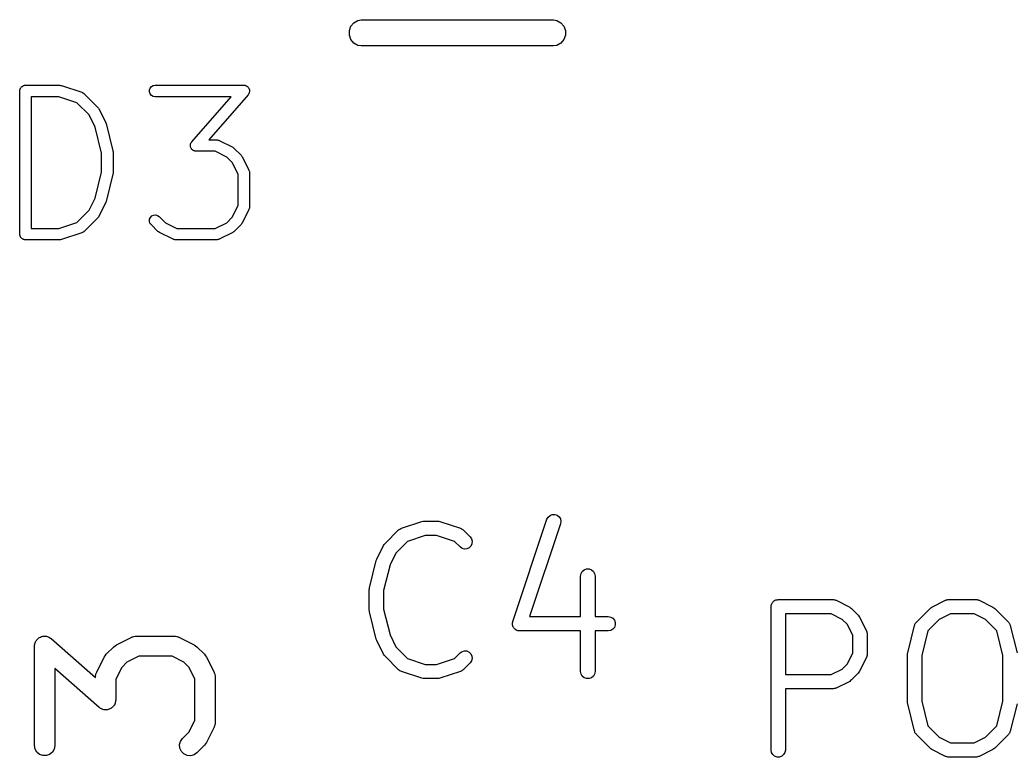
# Model space of a CAD drawing. Extents: x 91 to 202, y -131 to -74.
# Drawn here: x 132.4 to 140.76, y -124.75 to -118.55 of the extents above; entities that cross this region are included whole.
import ezdxf

# ---------------------------------------------------------------- set-up
doc = ezdxf.new("R2010")
doc.units = 0
doc.header["$MEASUREMENT"] = 0
doc.layers.add('BLACK', color=7, linetype='CONTINUOUS')

msp = doc.modelspace()

# ---------------------------------------------------------------- linework, layer by layer
at = {"layer": 'BLACK', "linetype": 'CONTINUOUS'}
for p, q in [((135.209, -118.57), (135.242, -118.551)), ((135.242, -118.551), (135.271, -118.546)), ((135.271, -118.546), (136.89, -118.546)), ((136.89, -118.546), (136.919, -118.551)), ((136.919, -118.551), (136.952, -118.57)), ((135.171, -118.636), (135.184, -118.6)), ((135.171, -118.675), (135.171, -118.636)), ((135.184, -118.6), (135.209, -118.57)), ((136.952, -118.57), (136.977, -118.6)), ((136.977, -118.6), (136.991, -118.636)), ((136.991, -118.636), (136.991, -118.675)), ((135.184, -118.712), (135.171, -118.675)), ((135.209, -118.741), (135.184, -118.712)), ((136.977, -118.712), (136.952, -118.741)), ((136.991, -118.675), (136.977, -118.712)), ((135.242, -118.761), (135.209, -118.741)), ((135.271, -118.766), (135.242, -118.761)), ((136.89, -118.766), (135.271, -118.766)), ((136.919, -118.761), (136.89, -118.766)), ((136.952, -118.741), (136.919, -118.761)), ((132.395, -119.136), (132.397, -119.132)), ((132.395, -119.14), (132.395, -119.136)), ((132.395, -119.145), (132.395, -119.14)), ((132.395, -120.351), (132.395, -119.145)), ((132.397, -119.132), (132.398, -119.128)), ((132.398, -119.128), (132.4, -119.124)), ((132.4, -119.124), (132.401, -119.121)), ((132.401, -119.121), (132.404, -119.117)), ((132.404, -119.117), (132.406, -119.114)), ((132.406, -119.114), (132.409, -119.111)), ((132.409, -119.111), (132.412, -119.108)), ((132.412, -119.108), (132.416, -119.106)), ((132.416, -119.106), (132.419, -119.103)), ((132.419, -119.103), (132.423, -119.101)), ((132.423, -119.101), (132.426, -119.099)), ((132.426, -119.099), (132.431, -119.099)), ((132.431, -119.099), (132.435, -119.097)), ((132.435, -119.097), (132.439, -119.097)), ((132.439, -119.097), (132.443, -119.096)), ((132.443, -119.096), (132.73, -119.096)), ((132.73, -119.096), (132.738, -119.098)), ((132.738, -119.098), (132.745, -119.099)), ((132.745, -119.099), (132.918, -119.156)), ((133.487, -119.136), (133.493, -119.121)), ((133.487, -119.153), (133.487, -119.136)), ((133.493, -119.121), (133.503, -119.108)), ((133.503, -119.108), (133.518, -119.099)), ((133.518, -119.099), (133.534, -119.096)), ((133.534, -119.096), (134.281, -119.096)), ((134.281, -119.096), (134.286, -119.097)), ((134.286, -119.097), (134.291, -119.097)), ((134.291, -119.097), (134.294, -119.099)), ((134.294, -119.099), (134.298, -119.099)), ((134.298, -119.099), (134.302, -119.102)), ((134.302, -119.102), (134.306, -119.103)), ((134.306, -119.103), (134.309, -119.106)), ((134.309, -119.106), (134.312, -119.108)), ((134.312, -119.108), (134.315, -119.111)), ((134.315, -119.111), (134.319, -119.114)), ((134.319, -119.114), (134.321, -119.118)), ((134.321, -119.118), (134.323, -119.121)), ((134.323, -119.121), (134.325, -119.125)), ((134.325, -119.125), (134.327, -119.129)), ((134.327, -119.129), (134.328, -119.133)), ((134.328, -119.133), (134.329, -119.136)), ((134.329, -119.136), (134.329, -119.141)), ((134.329, -119.141), (134.33, -119.146)), ((134.33, -119.146), (134.329, -119.149)), ((132.491, -119.193), (132.491, -120.303)), ((132.722, -119.193), (132.491, -119.193)), ((132.876, -119.244), (132.722, -119.193)), ((132.918, -119.156), (132.92, -119.158)), ((132.92, -119.158), (132.923, -119.158)), ((132.923, -119.158), (132.928, -119.162)), ((132.928, -119.162), (132.933, -119.164)), ((132.933, -119.164), (132.934, -119.166)), ((132.934, -119.166), (132.937, -119.168)), ((132.937, -119.168), (133.052, -119.283)), ((133.493, -119.169), (133.487, -119.153)), ((133.503, -119.182), (133.493, -119.169)), ((133.518, -119.19), (133.503, -119.182)), ((133.534, -119.193), (133.518, -119.19)), ((134.175, -119.193), (133.534, -119.193)), ((133.843, -119.572), (134.175, -119.193)), ((134.318, -119.176), (133.986, -119.556)), ((134.32, -119.172), (134.318, -119.176)), ((134.323, -119.169), (134.32, -119.172)), ((134.324, -119.165), (134.323, -119.169)), ((134.326, -119.162), (134.324, -119.165)), ((134.327, -119.157), (134.326, -119.162)), ((134.329, -119.153), (134.327, -119.157)), ((134.329, -119.149), (134.329, -119.153)), ((132.978, -119.346), (132.876, -119.244)), ((133.052, -119.283), (133.056, -119.289)), ((133.056, -119.289), (133.061, -119.295)), ((133.061, -119.295), (133.118, -119.41)), ((133.029, -119.449), (132.978, -119.346)), ((133.084, -119.668), (133.029, -119.449)), ((133.118, -119.41), (133.12, -119.415)), ((133.12, -119.415), (133.122, -119.42)), ((133.122, -119.42), (133.179, -119.65)), ((133.986, -119.556), (134.052, -119.556)), ((134.052, -119.556), (134.054, -119.556)), ((134.054, -119.556), (134.057, -119.556)), ((134.057, -119.556), (134.063, -119.558)), ((134.063, -119.558), (134.068, -119.559)), ((134.068, -119.559), (134.07, -119.56)), ((134.07, -119.56), (134.073, -119.561)), ((134.073, -119.561), (134.188, -119.619)), ((133.831, -119.603), (133.832, -119.6)), ((133.832, -119.608), (133.831, -119.603)), ((133.832, -119.596), (133.833, -119.591)), ((133.832, -119.6), (133.832, -119.596)), ((133.832, -119.613), (133.832, -119.608)), ((133.833, -119.616), (133.832, -119.613)), ((133.833, -119.591), (133.834, -119.587)), ((133.834, -119.62), (133.833, -119.616)), ((133.834, -119.587), (133.836, -119.584)), ((133.836, -119.624), (133.834, -119.62)), ((133.836, -119.584), (133.837, -119.58)), ((133.837, -119.628), (133.836, -119.624)), ((133.837, -119.58), (133.84, -119.577)), ((133.84, -119.631), (133.837, -119.628)), ((133.84, -119.577), (133.843, -119.572)), ((133.842, -119.635), (133.84, -119.631)), ((133.845, -119.638), (133.842, -119.635)), ((133.848, -119.641), (133.845, -119.638)), ((133.851, -119.643), (133.848, -119.641)), ((133.854, -119.646), (133.851, -119.643)), ((133.859, -119.647), (133.854, -119.646)), ((133.863, -119.65), (133.859, -119.647)), ((134.188, -119.619), (134.194, -119.623)), ((134.194, -119.623), (134.201, -119.628)), ((134.201, -119.628), (134.258, -119.685)), ((133.084, -119.828), (133.084, -119.668)), ((133.179, -119.65), (133.18, -119.656)), ((133.18, -119.656), (133.181, -119.662)), ((133.181, -119.662), (133.181, -119.834)), ((133.866, -119.65), (133.863, -119.65)), ((133.87, -119.652), (133.866, -119.65)), ((133.875, -119.652), (133.87, -119.652)), ((133.879, -119.653), (133.875, -119.652)), ((134.04, -119.653), (133.879, -119.653)), ((134.138, -119.701), (134.04, -119.653)), ((134.184, -119.748), (134.138, -119.701)), ((134.258, -119.685), (134.262, -119.691)), ((134.262, -119.691), (134.267, -119.698)), ((134.267, -119.698), (134.325, -119.812)), ((134.233, -119.845), (134.184, -119.748)), ((134.325, -119.812), (134.325, -119.815)), ((134.325, -119.815), (134.327, -119.818)), ((133.029, -120.047), (133.084, -119.828)), ((133.179, -119.846), (133.122, -120.076)), ((133.18, -119.84), (133.179, -119.846)), ((133.181, -119.834), (133.18, -119.84)), ((134.233, -120.11), (134.233, -119.845)), ((134.327, -119.818), (134.328, -119.823)), ((134.328, -119.823), (134.329, -119.829)), ((134.329, -119.829), (134.329, -119.831)), ((134.329, -119.831), (134.33, -119.834)), ((134.33, -119.834), (134.33, -120.121)), ((132.978, -120.15), (133.029, -120.047)), ((132.876, -120.252), (132.978, -120.15)), ((133.118, -120.085), (133.061, -120.2)), ((133.12, -120.08), (133.118, -120.085)), ((133.122, -120.076), (133.12, -120.08)), ((134.184, -120.208), (134.233, -120.11)), ((134.325, -120.143), (134.267, -120.258)), ((134.327, -120.138), (134.325, -120.14)), ((134.325, -120.14), (134.325, -120.143)), ((134.328, -120.132), (134.327, -120.138)), ((134.329, -120.127), (134.328, -120.132)), ((134.33, -120.121), (134.329, -120.124)), ((134.329, -120.124), (134.329, -120.127)), ((133.052, -120.213), (132.937, -120.328)), ((133.056, -120.207), (133.052, -120.213)), ((133.061, -120.2), (133.056, -120.207)), ((133.486, -120.24), (133.488, -120.224)), ((133.488, -120.224), (133.495, -120.209)), ((133.495, -120.209), (133.507, -120.197)), ((133.507, -120.197), (133.522, -120.19)), ((133.522, -120.19), (133.539, -120.188)), ((133.539, -120.188), (133.555, -120.193)), ((133.555, -120.193), (133.569, -120.202)), ((133.569, -120.202), (133.621, -120.254)), ((134.138, -120.254), (134.184, -120.208)), ((132.491, -120.303), (132.722, -120.303)), ((132.722, -120.303), (132.876, -120.252)), ((133.491, -120.257), (133.486, -120.24)), ((133.5, -120.27), (133.491, -120.257)), ((133.558, -120.328), (133.5, -120.27)), ((133.621, -120.254), (133.718, -120.303)), ((133.718, -120.303), (134.04, -120.303)), ((134.04, -120.303), (134.138, -120.254)), ((134.258, -120.27), (134.201, -120.328)), ((134.262, -120.264), (134.258, -120.27)), ((134.267, -120.258), (134.262, -120.264)), ((132.395, -120.355), (132.395, -120.351)), ((132.395, -120.36), (132.395, -120.355)), ((132.397, -120.363), (132.395, -120.36)), ((132.398, -120.368), (132.397, -120.363)), ((132.4, -120.371), (132.398, -120.368)), ((132.401, -120.375), (132.4, -120.371)), ((132.404, -120.379), (132.401, -120.375)), ((132.406, -120.382), (132.404, -120.379)), ((132.409, -120.385), (132.406, -120.382)), ((132.412, -120.388), (132.409, -120.385)), ((132.416, -120.39), (132.412, -120.388)), ((132.419, -120.393), (132.416, -120.39)), ((132.423, -120.394), (132.419, -120.393)), ((132.426, -120.396), (132.423, -120.394)), ((132.431, -120.397), (132.426, -120.396)), ((132.435, -120.399), (132.431, -120.397)), ((132.439, -120.399), (132.435, -120.399)), ((132.443, -120.399), (132.439, -120.399)), ((132.73, -120.399), (132.443, -120.399)), ((132.738, -120.398), (132.73, -120.399)), ((132.745, -120.397), (132.738, -120.398)), ((132.918, -120.339), (132.745, -120.397)), ((132.92, -120.338), (132.918, -120.339)), ((132.923, -120.337), (132.92, -120.338)), ((132.928, -120.334), (132.923, -120.337)), ((132.933, -120.331), (132.928, -120.334)), ((132.934, -120.329), (132.933, -120.331)), ((132.937, -120.328), (132.934, -120.329)), ((133.564, -120.332), (133.558, -120.328)), ((133.57, -120.337), (133.564, -120.332)), ((133.685, -120.394), (133.57, -120.337)), ((133.688, -120.395), (133.685, -120.394)), ((133.69, -120.396), (133.688, -120.395)), ((133.696, -120.397), (133.69, -120.396)), ((133.701, -120.399), (133.696, -120.397)), ((133.704, -120.399), (133.701, -120.399)), ((133.707, -120.399), (133.704, -120.399)), ((134.052, -120.399), (133.707, -120.399)), ((134.054, -120.399), (134.052, -120.399)), ((134.057, -120.399), (134.054, -120.399)), ((134.063, -120.397), (134.057, -120.399)), ((134.068, -120.396), (134.063, -120.397)), ((134.07, -120.395), (134.068, -120.396)), ((134.073, -120.394), (134.07, -120.395)), ((134.188, -120.337), (134.073, -120.394)), ((134.194, -120.332), (134.188, -120.337)), ((134.201, -120.328), (134.194, -120.332)), ((136.835, -122.751), (136.845, -122.733)), ((136.845, -122.733), (136.861, -122.719)), ((136.861, -122.719), (136.88, -122.711)), ((136.88, -122.711), (136.901, -122.711)), ((136.901, -122.711), (136.921, -122.717)), ((136.921, -122.717), (136.937, -122.73)), ((136.937, -122.73), (136.948, -122.748)), ((135.609, -122.828), (135.781, -122.77)), ((135.781, -122.77), (135.791, -122.769)), ((135.791, -122.769), (135.8, -122.767)), ((135.8, -122.767), (135.915, -122.767)), ((135.915, -122.767), (135.925, -122.769)), ((135.925, -122.769), (135.934, -122.77)), ((135.934, -122.77), (136.107, -122.828)), ((136.548, -123.613), (136.835, -122.751)), ((136.949, -122.789), (136.689, -123.572)), ((136.948, -122.748), (136.952, -122.769)), ((136.952, -122.769), (136.949, -122.789)), ((135.471, -122.957), (135.585, -122.842)), ((135.585, -122.842), (135.588, -122.84)), ((135.588, -122.84), (135.591, -122.838)), ((135.591, -122.838), (135.597, -122.834)), ((135.597, -122.834), (135.603, -122.83)), ((135.603, -122.83), (135.606, -122.83)), ((135.606, -122.83), (135.609, -122.828)), ((135.81, -122.888), (135.661, -122.938)), ((135.906, -122.888), (135.81, -122.888)), ((136.055, -122.938), (135.906, -122.888)), ((136.107, -122.828), (136.11, -122.83)), ((136.11, -122.83), (136.113, -122.83)), ((136.113, -122.83), (136.119, -122.834)), ((136.119, -122.834), (136.125, -122.838)), ((136.125, -122.838), (136.128, -122.84)), ((136.128, -122.84), (136.13, -122.842)), ((136.13, -122.842), (136.188, -122.9)), ((136.188, -122.9), (136.2, -122.917)), ((135.402, -123.088), (135.459, -122.973)), ((135.459, -122.973), (135.465, -122.965)), ((135.465, -122.965), (135.471, -122.957)), ((135.661, -122.938), (135.563, -123.036)), ((136.103, -122.985), (136.055, -122.938)), ((136.12, -122.997), (136.103, -122.985)), ((136.18, -122.992), (136.161, -123.001)), ((136.195, -122.977), (136.18, -122.992)), ((136.203, -122.958), (136.195, -122.977)), ((136.2, -122.917), (136.205, -122.937)), ((136.205, -122.937), (136.203, -122.958)), ((135.563, -123.036), (135.513, -123.136)), ((136.14, -123.003), (136.12, -122.997)), ((136.161, -123.001), (136.14, -123.003)), ((135.34, -123.33), (135.397, -123.1)), ((135.397, -123.1), (135.4, -123.094)), ((135.4, -123.094), (135.402, -123.088)), ((135.513, -123.136), (135.459, -123.352)), ((137.119, -123.23), (137.123, -123.209)), ((137.119, -123.572), (137.119, -123.23)), ((137.123, -123.209), (137.133, -123.191)), ((137.133, -123.191), (137.149, -123.178)), ((137.149, -123.178), (137.169, -123.17)), ((137.169, -123.17), (137.19, -123.17)), ((137.19, -123.17), (137.21, -123.178)), ((137.21, -123.178), (137.226, -123.191)), ((137.226, -123.191), (137.236, -123.209)), ((137.236, -123.209), (137.24, -123.23)), ((137.24, -123.23), (137.24, -123.572)), ((135.338, -123.345), (135.339, -123.337)), ((135.338, -123.517), (135.338, -123.345)), ((135.339, -123.337), (135.34, -123.33)), ((135.459, -123.352), (135.459, -123.51)), ((138.723, -123.488), (138.724, -123.483)), ((138.723, -124.695), (138.723, -123.488)), ((138.724, -123.478), (138.726, -123.473)), ((138.724, -123.483), (138.724, -123.478)), ((138.726, -123.467), (138.729, -123.463)), ((138.726, -123.473), (138.726, -123.467)), ((138.729, -123.463), (138.731, -123.458)), ((138.731, -123.458), (138.734, -123.454)), ((138.734, -123.454), (138.737, -123.449)), ((138.737, -123.449), (138.741, -123.446)), ((138.741, -123.446), (138.744, -123.442)), ((138.744, -123.442), (138.749, -123.439)), ((138.749, -123.439), (138.753, -123.436)), ((138.753, -123.436), (138.758, -123.434)), ((138.758, -123.434), (138.763, -123.431)), ((138.763, -123.431), (138.768, -123.43)), ((138.768, -123.43), (138.773, -123.429)), ((138.773, -123.429), (138.778, -123.429)), ((138.778, -123.429), (138.783, -123.428)), ((138.783, -123.428), (139.243, -123.428)), ((139.243, -123.428), (139.246, -123.428)), ((139.246, -123.428), (139.25, -123.428)), ((139.25, -123.428), (139.256, -123.43)), ((139.256, -123.43), (139.263, -123.431)), ((139.263, -123.431), (139.266, -123.433)), ((139.266, -123.433), (139.27, -123.434)), ((139.27, -123.434), (139.385, -123.492)), ((139.385, -123.492), (139.392, -123.497)), ((140.07, -123.497), (140.078, -123.492)), ((140.078, -123.492), (140.193, -123.434)), ((140.193, -123.434), (140.196, -123.433)), ((140.196, -123.433), (140.199, -123.431)), ((140.199, -123.431), (140.206, -123.43)), ((140.206, -123.43), (140.213, -123.428)), ((140.213, -123.428), (140.216, -123.428)), ((140.216, -123.428), (140.219, -123.428)), ((140.219, -123.428), (140.449, -123.428)), ((140.449, -123.428), (140.453, -123.428)), ((140.453, -123.428), (140.456, -123.428)), ((140.456, -123.428), (140.463, -123.43)), ((140.463, -123.43), (140.47, -123.431)), ((140.47, -123.431), (140.473, -123.433)), ((140.473, -123.433), (140.476, -123.434)), ((140.476, -123.434), (140.591, -123.492)), ((140.591, -123.492), (140.599, -123.497)), ((135.339, -123.524), (135.338, -123.517)), ((135.34, -123.532), (135.339, -123.524)), ((135.397, -123.762), (135.34, -123.532)), ((135.459, -123.51), (135.513, -123.726)), ((136.689, -123.572), (137.119, -123.572)), ((137.24, -123.572), (137.352, -123.572)), ((137.352, -123.572), (137.372, -123.575)), ((137.372, -123.575), (137.39, -123.586)), ((138.844, -123.548), (138.844, -124.06)), ((139.229, -123.548), (138.844, -123.548)), ((139.322, -123.595), (139.229, -123.548)), ((139.392, -123.497), (139.4, -123.503)), ((139.4, -123.503), (139.458, -123.56)), ((139.458, -123.56), (139.463, -123.568)), ((139.463, -123.568), (139.469, -123.576)), ((139.469, -123.576), (139.527, -123.691)), ((139.947, -123.618), (140.062, -123.503)), ((140.062, -123.503), (140.07, -123.497)), ((140.234, -123.548), (140.14, -123.595)), ((140.435, -123.548), (140.234, -123.548)), ((140.528, -123.595), (140.435, -123.548)), ((140.599, -123.497), (140.607, -123.503)), ((140.607, -123.503), (140.722, -123.618)), ((136.545, -123.622), (136.547, -123.617)), ((136.545, -123.628), (136.545, -123.622)), ((136.545, -123.634), (136.545, -123.628)), ((136.545, -123.638), (136.545, -123.634)), ((136.545, -123.642), (136.545, -123.638)), ((136.548, -123.648), (136.545, -123.642)), ((136.547, -123.617), (136.548, -123.613)), ((136.549, -123.654), (136.548, -123.648)), ((136.551, -123.658), (136.549, -123.654)), ((136.553, -123.662), (136.551, -123.658)), ((136.557, -123.667), (136.553, -123.662)), ((137.39, -123.586), (137.404, -123.602)), ((137.404, -123.662), (137.39, -123.678)), ((137.404, -123.602), (137.411, -123.622)), ((137.411, -123.642), (137.404, -123.662)), ((137.411, -123.622), (137.411, -123.642)), ((139.366, -123.639), (139.322, -123.595)), ((139.412, -123.732), (139.366, -123.639)), ((139.874, -123.876), (139.931, -123.646)), ((139.931, -123.646), (139.934, -123.64)), ((139.934, -123.64), (139.935, -123.635)), ((139.935, -123.635), (139.938, -123.631)), ((139.938, -123.631), (139.94, -123.627)), ((139.94, -123.627), (139.944, -123.622)), ((139.944, -123.622), (139.947, -123.618)), ((140.14, -123.595), (140.044, -123.691)), ((140.625, -123.691), (140.528, -123.595)), ((140.722, -123.618), (140.725, -123.622)), ((140.725, -123.622), (140.729, -123.627)), ((140.729, -123.627), (140.731, -123.631)), ((140.731, -123.631), (140.734, -123.635)), ((140.734, -123.635), (140.735, -123.64)), ((140.735, -123.64), (140.738, -123.646)), ((140.738, -123.646), (140.795, -123.876)), ((132.556, -123.751), (132.561, -123.747)), ((132.561, -123.747), (132.568, -123.744)), ((132.568, -123.744), (132.576, -123.74)), ((132.576, -123.74), (132.582, -123.739)), ((132.582, -123.739), (132.588, -123.737)), ((132.588, -123.737), (132.597, -123.737)), ((132.597, -123.737), (132.605, -123.736)), ((132.605, -123.736), (132.612, -123.737)), ((132.612, -123.737), (132.618, -123.737)), ((132.618, -123.737), (132.626, -123.74)), ((132.626, -123.74), (132.634, -123.742)), ((132.634, -123.742), (132.64, -123.745)), ((132.64, -123.745), (132.646, -123.747)), ((132.646, -123.747), (132.652, -123.753)), ((133.209, -123.809), (133.337, -123.745)), ((133.337, -123.745), (133.342, -123.743)), ((133.342, -123.743), (133.346, -123.741)), ((133.346, -123.741), (133.356, -123.739)), ((133.356, -123.739), (133.366, -123.736)), ((133.366, -123.736), (133.371, -123.737)), ((133.371, -123.737), (133.375, -123.736)), ((133.375, -123.736), (133.697, -123.736)), ((133.697, -123.736), (133.702, -123.737)), ((133.702, -123.737), (133.707, -123.736)), ((133.707, -123.736), (133.717, -123.739)), ((133.717, -123.739), (133.726, -123.741)), ((133.726, -123.741), (133.731, -123.743)), ((133.731, -123.743), (133.735, -123.745)), ((133.735, -123.745), (133.864, -123.809)), ((135.513, -123.726), (135.563, -123.826)), ((136.56, -123.672), (136.557, -123.667)), ((136.563, -123.675), (136.56, -123.672)), ((136.566, -123.678), (136.563, -123.675)), ((136.571, -123.681), (136.566, -123.678)), ((136.576, -123.685), (136.571, -123.681)), ((136.58, -123.686), (136.576, -123.685)), ((136.584, -123.689), (136.58, -123.686)), ((136.59, -123.69), (136.584, -123.689)), ((136.596, -123.692), (136.59, -123.69)), ((136.6, -123.692), (136.596, -123.692)), ((136.605, -123.692), (136.6, -123.692)), ((137.119, -123.692), (136.605, -123.692)), ((137.119, -124.034), (137.119, -123.692)), ((137.352, -123.692), (137.24, -123.692)), ((137.24, -123.692), (137.24, -124.034)), ((137.372, -123.689), (137.352, -123.692)), ((137.39, -123.678), (137.372, -123.689)), ((139.412, -123.876), (139.412, -123.732)), ((139.527, -123.691), (139.528, -123.694)), ((139.528, -123.694), (139.529, -123.697)), ((139.529, -123.697), (139.531, -123.704)), ((139.531, -123.704), (139.533, -123.711)), ((139.533, -123.711), (139.532, -123.714)), ((139.532, -123.714), (139.533, -123.718)), ((139.533, -123.718), (139.533, -123.89)), ((140.044, -123.691), (139.993, -123.898)), ((140.676, -123.898), (140.625, -123.691)), ((132.518, -123.821), (132.519, -123.813)), ((132.518, -124.658), (132.518, -123.821)), ((132.519, -123.813), (132.52, -123.805)), ((132.52, -123.805), (132.522, -123.798)), ((132.522, -123.798), (132.523, -123.792)), ((132.523, -123.792), (132.527, -123.785)), ((132.527, -123.785), (132.53, -123.777)), ((132.53, -123.777), (132.535, -123.772)), ((132.535, -123.772), (132.538, -123.766)), ((132.538, -123.766), (132.544, -123.761)), ((132.544, -123.761), (132.55, -123.755)), ((132.55, -123.755), (132.556, -123.751)), ((132.652, -123.753), (132.659, -123.757)), ((132.659, -123.757), (133.033, -124.083)), ((133.122, -123.889), (133.186, -123.825)), ((133.186, -123.825), (133.198, -123.817)), ((133.198, -123.817), (133.209, -123.809)), ((133.864, -123.809), (133.875, -123.817)), ((133.875, -123.817), (133.886, -123.825)), ((133.886, -123.825), (133.951, -123.889)), ((135.4, -123.768), (135.397, -123.762)), ((135.402, -123.774), (135.4, -123.768)), ((135.459, -123.889), (135.402, -123.774)), ((135.563, -123.826), (135.661, -123.924)), ((133.042, -124.04), (133.106, -123.912)), ((133.106, -123.912), (133.114, -123.901)), ((133.114, -123.901), (133.122, -123.889)), ((133.396, -123.906), (133.297, -123.956)), ((133.677, -123.906), (133.396, -123.906)), ((133.775, -123.956), (133.677, -123.906)), ((133.951, -123.889), (133.958, -123.901)), ((133.958, -123.901), (133.967, -123.912)), ((133.967, -123.912), (134.031, -124.04)), ((135.465, -123.897), (135.459, -123.889)), ((135.471, -123.904), (135.465, -123.897)), ((135.585, -124.019), (135.471, -123.904)), ((136.055, -123.924), (136.103, -123.877)), ((136.103, -123.877), (136.12, -123.865)), ((136.12, -123.865), (136.14, -123.859)), ((136.14, -123.859), (136.161, -123.861)), ((136.161, -123.861), (136.18, -123.87)), ((136.18, -123.87), (136.195, -123.885)), ((136.195, -123.885), (136.203, -123.904)), ((136.203, -123.904), (136.205, -123.924)), ((139.366, -123.969), (139.412, -123.876)), ((139.528, -123.914), (139.527, -123.917)), ((139.529, -123.911), (139.528, -123.914)), ((139.531, -123.904), (139.529, -123.911)), ((139.533, -123.897), (139.531, -123.904)), ((139.533, -123.89), (139.532, -123.894)), ((139.532, -123.894), (139.533, -123.897)), ((139.872, -123.89), (139.873, -123.883)), ((139.872, -124.292), (139.872, -123.89)), ((139.873, -123.883), (139.874, -123.876)), ((139.993, -123.898), (139.993, -124.285)), ((140.676, -124.285), (140.676, -123.898)), ((133.297, -123.956), (133.253, -124)), ((133.82, -124), (133.775, -123.956)), ((135.661, -123.924), (135.81, -123.974)), ((135.81, -123.974), (135.906, -123.974)), ((135.906, -123.974), (136.055, -123.924)), ((136.188, -123.962), (136.13, -124.019)), ((136.2, -123.945), (136.188, -123.962)), ((136.205, -123.924), (136.2, -123.945)), ((139.322, -124.013), (139.366, -123.969)), ((139.527, -123.917), (139.469, -124.032)), ((133.062, -124.336), (132.689, -124.009)), ((132.689, -124.009), (132.689, -124.658)), ((133.033, -124.069), (133.036, -124.059)), ((133.034, -124.074), (133.033, -124.069)), ((133.033, -124.079), (133.034, -124.074)), ((133.033, -124.083), (133.033, -124.079)), ((133.036, -124.059), (133.038, -124.049)), ((133.038, -124.049), (133.04, -124.045)), ((133.04, -124.045), (133.042, -124.04)), ((133.253, -124), (133.203, -124.099)), ((133.869, -124.099), (133.82, -124)), ((134.031, -124.04), (134.032, -124.045)), ((134.032, -124.045), (134.035, -124.049)), ((134.035, -124.049), (134.036, -124.059)), ((134.036, -124.059), (134.039, -124.069)), ((134.039, -124.069), (134.039, -124.074)), ((134.039, -124.074), (134.04, -124.079)), ((134.04, -124.079), (134.04, -124.465)), ((135.588, -124.021), (135.585, -124.019)), ((135.591, -124.024), (135.588, -124.021)), ((135.597, -124.027), (135.591, -124.024)), ((135.603, -124.031), (135.597, -124.027)), ((135.606, -124.032), (135.603, -124.031)), ((135.609, -124.034), (135.606, -124.032)), ((135.781, -124.091), (135.609, -124.034)), ((136.107, -124.034), (135.934, -124.091)), ((136.11, -124.032), (136.107, -124.034)), ((136.113, -124.031), (136.11, -124.032)), ((136.119, -124.027), (136.113, -124.031)), ((136.125, -124.024), (136.119, -124.027)), ((136.128, -124.021), (136.125, -124.024)), ((136.13, -124.019), (136.128, -124.021)), ((137.123, -124.055), (137.119, -124.034)), ((137.133, -124.073), (137.123, -124.055)), ((137.149, -124.086), (137.133, -124.073)), ((137.226, -124.073), (137.21, -124.086)), ((137.236, -124.055), (137.226, -124.073)), ((137.24, -124.034), (137.236, -124.055)), ((138.844, -124.06), (139.229, -124.06)), ((139.229, -124.06), (139.322, -124.013)), ((139.458, -124.048), (139.4, -124.105)), ((139.463, -124.04), (139.458, -124.048)), ((139.469, -124.032), (139.463, -124.04)), ((133.203, -124.099), (133.203, -124.272)), ((133.869, -124.444), (133.869, -124.099)), ((135.791, -124.093), (135.781, -124.091)), ((135.8, -124.094), (135.791, -124.093)), ((135.915, -124.094), (135.8, -124.094)), ((135.925, -124.093), (135.915, -124.094)), ((135.934, -124.091), (135.925, -124.093)), ((137.169, -124.094), (137.149, -124.086)), ((137.19, -124.094), (137.169, -124.094)), ((137.21, -124.086), (137.19, -124.094)), ((139.385, -124.117), (139.27, -124.174)), ((139.392, -124.111), (139.385, -124.117)), ((139.4, -124.105), (139.392, -124.111)), ((139.243, -124.18), (138.844, -124.18)), ((138.844, -124.18), (138.844, -124.695)), ((139.246, -124.18), (139.243, -124.18)), ((139.25, -124.18), (139.246, -124.18)), ((139.256, -124.178), (139.25, -124.18)), ((139.263, -124.177), (139.256, -124.178)), ((139.266, -124.175), (139.263, -124.177)), ((139.27, -124.174), (139.266, -124.175)), ((133.177, -124.332), (133.172, -124.338)), ((133.183, -124.326), (133.177, -124.332)), ((133.187, -124.321), (133.183, -124.326)), ((133.191, -124.316), (133.187, -124.321)), ((133.194, -124.308), (133.191, -124.316)), ((133.198, -124.301), (133.194, -124.308)), ((133.199, -124.294), (133.198, -124.301)), ((133.202, -124.288), (133.199, -124.294)), ((133.203, -124.272), (133.202, -124.28)), ((133.202, -124.28), (133.202, -124.288)), ((139.873, -124.3), (139.872, -124.292)), ((139.874, -124.307), (139.873, -124.3)), ((139.931, -124.537), (139.874, -124.307)), ((139.993, -124.285), (140.044, -124.491)), ((140.625, -124.491), (140.676, -124.285)), ((140.795, -124.307), (140.738, -124.537)), ((133.069, -124.34), (133.062, -124.336)), ((133.075, -124.345), (133.069, -124.34)), ((133.082, -124.348), (133.075, -124.345)), ((133.087, -124.351), (133.082, -124.348)), ((133.095, -124.353), (133.087, -124.351)), ((133.103, -124.356), (133.095, -124.353)), ((133.11, -124.356), (133.103, -124.356)), ((133.116, -124.357), (133.11, -124.356)), ((133.125, -124.356), (133.116, -124.357)), ((133.133, -124.356), (133.125, -124.356)), ((133.139, -124.353), (133.133, -124.356)), ((133.146, -124.352), (133.139, -124.353)), ((133.153, -124.348), (133.146, -124.352)), ((133.161, -124.345), (133.153, -124.348)), ((133.166, -124.341), (133.161, -124.345)), ((133.172, -124.338), (133.166, -124.341)), ((133.82, -124.543), (133.869, -124.444)), ((134.032, -124.498), (134.031, -124.503)), ((134.035, -124.494), (134.032, -124.498)), ((134.036, -124.484), (134.035, -124.494)), ((134.039, -124.474), (134.036, -124.484)), ((134.04, -124.465), (134.039, -124.469)), ((134.039, -124.469), (134.039, -124.474)), ((140.044, -124.491), (140.14, -124.588)), ((140.528, -124.588), (140.625, -124.491)), ((133.766, -124.597), (133.82, -124.543)), ((134.031, -124.503), (133.967, -124.631)), ((139.934, -124.542), (139.931, -124.537)), ((139.935, -124.548), (139.934, -124.542)), ((139.938, -124.552), (139.935, -124.548)), ((139.94, -124.556), (139.938, -124.552)), ((139.944, -124.56), (139.94, -124.556)), ((139.947, -124.565), (139.944, -124.56)), ((140.062, -124.68), (139.947, -124.565)), ((140.722, -124.565), (140.607, -124.68)), ((140.725, -124.56), (140.722, -124.565)), ((140.729, -124.556), (140.725, -124.56)), ((140.731, -124.552), (140.729, -124.556)), ((140.734, -124.548), (140.731, -124.552)), ((140.735, -124.542), (140.734, -124.548)), ((140.738, -124.537), (140.735, -124.542)), ((132.523, -124.687), (132.518, -124.658)), ((132.689, -124.658), (132.683, -124.687)), ((133.741, -124.65), (133.749, -124.622)), ((133.743, -124.68), (133.741, -124.65)), ((133.749, -124.622), (133.766, -124.597)), ((133.951, -124.654), (133.886, -124.718)), ((133.958, -124.642), (133.951, -124.654)), ((133.967, -124.631), (133.958, -124.642)), ((140.14, -124.588), (140.234, -124.634)), ((140.234, -124.634), (140.435, -124.634)), ((140.435, -124.634), (140.528, -124.588)), ((132.538, -124.712), (132.523, -124.687)), ((132.561, -124.732), (132.538, -124.712)), ((132.588, -124.742), (132.561, -124.732)), ((132.618, -124.742), (132.588, -124.742)), ((132.646, -124.732), (132.618, -124.742)), ((132.669, -124.712), (132.646, -124.732)), ((132.683, -124.687), (132.669, -124.712)), ((133.756, -124.707), (133.743, -124.68)), ((133.777, -124.728), (133.756, -124.707)), ((133.804, -124.74), (133.777, -124.728)), ((133.833, -124.743), (133.804, -124.74)), ((133.862, -124.735), (133.833, -124.743)), ((133.886, -124.718), (133.862, -124.735)), ((138.726, -124.715), (138.723, -124.695)), ((138.737, -124.733), (138.726, -124.715)), ((138.753, -124.747), (138.737, -124.733)), ((138.773, -124.754), (138.753, -124.747)), ((138.813, -124.747), (138.794, -124.754)), ((138.829, -124.733), (138.813, -124.747)), ((138.84, -124.715), (138.829, -124.733)), ((138.844, -124.695), (138.84, -124.715)), ((140.07, -124.685), (140.062, -124.68)), ((140.078, -124.691), (140.07, -124.685)), ((140.193, -124.749), (140.078, -124.691)), ((140.196, -124.749), (140.193, -124.749)), ((140.199, -124.751), (140.196, -124.749)), ((140.206, -124.752), (140.199, -124.751)), ((140.47, -124.751), (140.463, -124.752)), ((140.473, -124.749), (140.47, -124.751)), ((140.476, -124.749), (140.473, -124.749)), ((140.591, -124.691), (140.476, -124.749)), ((140.599, -124.685), (140.591, -124.691)), ((140.607, -124.68), (140.599, -124.685)), ((138.794, -124.754), (138.773, -124.754)), ((140.213, -124.754), (140.206, -124.752)), ((140.216, -124.754), (140.213, -124.754)), ((140.219, -124.755), (140.216, -124.754)), ((140.449, -124.755), (140.219, -124.755)), ((140.453, -124.754), (140.449, -124.755)), ((140.456, -124.754), (140.453, -124.754)), ((140.463, -124.752), (140.456, -124.754))]:
    msp.add_line(p, q, dxfattribs=at)

doc.saveas('drawing.dxf')
